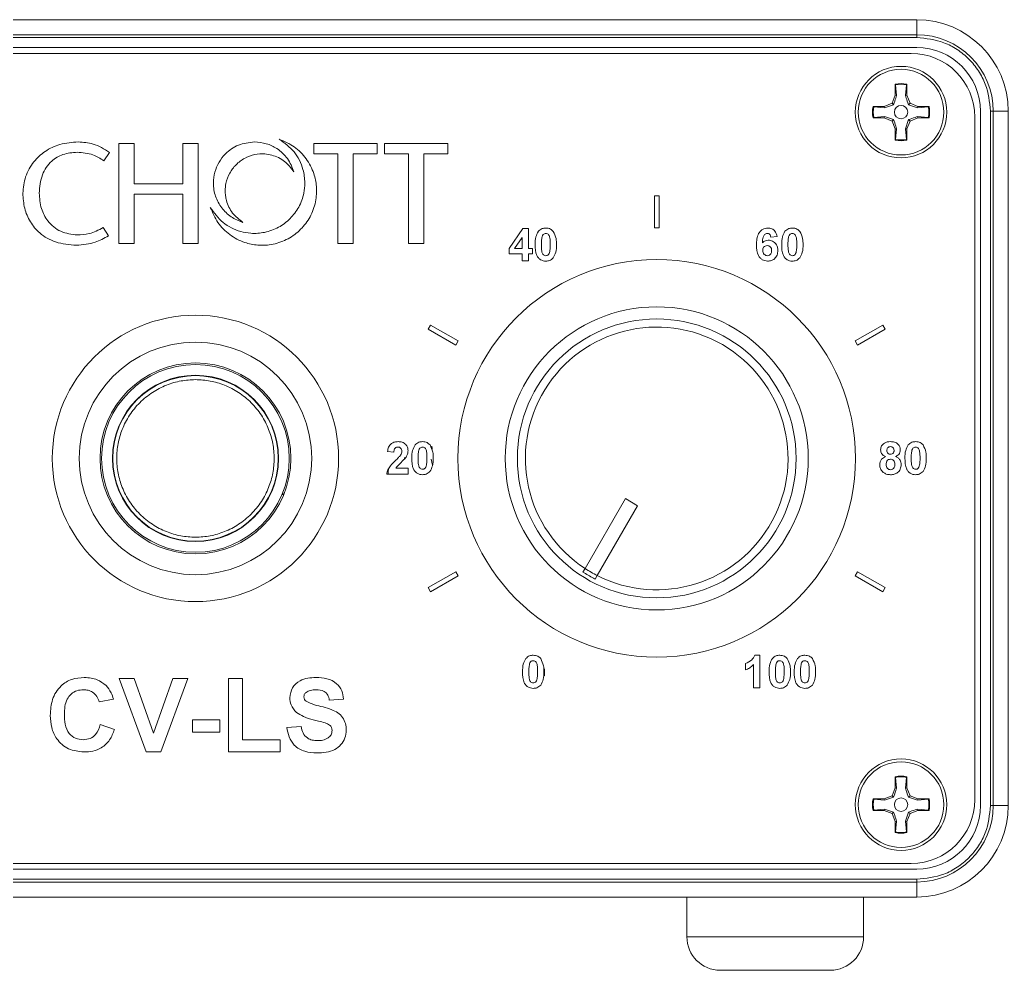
# Model space of a CAD drawing. Header units: millimetres. Extents: x 6 to 425, y 6 to 273.
# Drawn here: x 79.12 to 110.19, y 124.41 to 154.27 of the extents above; entities that cross this region are included whole.
import ezdxf

# ---------------------------------------------------------------- set-up
doc = ezdxf.new("R2010")
doc.units = ezdxf.units.MM

msp = doc.modelspace()

# ---------------------------------------------------------------- linework, layer by layer
at = {"color": 7, "linetype": 'Continuous', "lineweight": 15}
for p, q in [((107.3146, 154.2735), (48.5646, 154.2735)), ((107.3146, 154.2735), (48.5646, 154.2735)), ((107.3146, 153.8029), (107.3146, 154.2735)), ((107.3146, 153.8029), (48.5646, 153.8029)), ((107.3146, 153.716), (48.5646, 153.716)), ((107.3146, 153.716), (107.3146, 153.8029)), ((107.3146, 153.3986), (48.5646, 153.3986)), ((48.7396, 153.2161), (107.1396, 153.2161)), ((106.6401, 151.9005), (106.6401, 152.2504)), ((106.6401, 152.2504), (106.6477, 152.2281)), ((106.6814, 151.8922), (106.6477, 152.2281)), ((106.9914, 152.2281), (106.9577, 151.8922)), ((106.9991, 152.2504), (106.9914, 152.2281)), ((106.9991, 152.2504), (106.9991, 151.9005)), ((106.5376, 151.653), (106.2902, 151.5505)), ((106.5376, 151.653), (106.6401, 151.9005)), ((106.5376, 151.653), (106.5852, 151.6054)), ((106.6814, 151.8922), (106.6401, 151.9005)), ((106.9577, 151.8922), (106.9991, 151.9005)), ((107.1016, 151.653), (106.9991, 151.9005)), ((107.1016, 151.653), (107.0539, 151.6054)), ((107.349, 151.5505), (107.1016, 151.653)), ((105.9402, 151.5505), (106.2902, 151.5505)), ((105.9402, 151.5505), (105.9625, 151.5429)), ((105.9625, 151.5429), (106.2984, 151.5092)), ((106.2984, 151.5092), (106.2902, 151.5505)), ((106.2984, 151.5092), (106.5852, 151.6054)), ((107.3408, 151.5092), (107.0539, 151.6054)), ((107.349, 151.5505), (107.3408, 151.5092)), ((107.3408, 151.5092), (107.6766, 151.5429)), ((107.349, 151.5505), (107.6989, 151.5505)), ((107.6989, 151.5505), (107.6766, 151.5429)), ((109.3146, 129.5836), (109.3146, 151.3986)), ((109.632, 129.5836), (109.632, 151.3986)), ((109.632, 151.3986), (109.7189, 151.3986)), ((109.7189, 129.5836), (109.7189, 151.3986)), ((109.7189, 151.3986), (110.1895, 151.3986)), ((110.1895, 129.5836), (110.1895, 151.3986)), ((110.1895, 129.5836), (110.1895, 151.3986)), ((105.9402, 151.1916), (105.9625, 151.1992)), ((106.2902, 151.1916), (105.9402, 151.1916)), ((106.2984, 151.2329), (105.9625, 151.1992)), ((106.2902, 151.1916), (106.2984, 151.2329)), ((106.2902, 151.1916), (106.5376, 151.0891)), ((106.2984, 151.2329), (106.5852, 151.1367)), ((106.5376, 151.0891), (106.5852, 151.1367)), ((106.5376, 151.0891), (106.6401, 150.8416)), ((106.9577, 150.8499), (107.0539, 151.1367)), ((106.9991, 150.8416), (107.1016, 151.0891)), ((107.1016, 151.0891), (107.0539, 151.1367)), ((107.1016, 151.0891), (107.349, 151.1916)), ((107.3408, 151.2329), (107.349, 151.1916)), ((107.6766, 151.1992), (107.3408, 151.2329)), ((107.6989, 151.1916), (107.349, 151.1916)), ((107.6989, 151.1916), (107.6766, 151.1992)), ((109.1396, 151.2161), (109.1396, 129.7661)), ((106.6814, 150.8499), (106.6401, 150.8416)), ((106.6401, 150.4917), (106.6401, 150.8416)), ((106.6477, 150.514), (106.6814, 150.8499)), ((106.9991, 150.8416), (106.9577, 150.8499)), ((106.9577, 150.8499), (106.9914, 150.514)), ((106.9991, 150.8416), (106.9991, 150.4917)), ((106.6401, 150.4917), (106.6477, 150.514)), ((106.9991, 150.4917), (106.9914, 150.514)), ((81.7602, 149.8457), (81.9399, 150.1051)), ((82.2331, 150.3823), (82.2331, 147.2411)), ((82.7173, 150.3823), (82.2331, 150.3823)), ((82.7173, 149.1197), (82.7173, 150.3823)), ((84.7233, 150.3823), (84.2389, 150.3823)), ((84.2389, 150.3823), (84.2389, 149.1197)), ((84.7233, 147.2411), (84.7233, 150.3823)), ((88.3602, 150.3823), (88.3602, 150.0587)), ((90.3552, 150.3823), (88.3602, 150.3823)), ((90.3552, 150.0587), (90.3552, 150.3823)), ((90.5821, 150.3823), (90.5821, 150.0587)), ((92.5771, 150.3823), (90.5821, 150.3823)), ((92.5771, 150.0587), (92.5771, 150.3823)), ((88.3602, 150.0587), (89.1133, 150.0587)), ((89.1133, 150.0587), (89.1133, 147.2411)), ((89.5978, 147.2411), (89.5978, 150.0587)), ((89.5978, 150.0587), (90.3552, 150.0587)), ((90.5821, 150.0587), (91.3352, 150.0587)), ((91.3352, 150.0587), (91.3352, 147.2411)), ((91.8194, 147.2411), (91.8194, 150.0587)), ((91.8194, 150.0587), (92.5771, 150.0587)), ((84.2389, 149.1197), (82.7173, 149.1197)), ((82.7173, 147.2411), (82.7173, 148.796)), ((82.7173, 148.796), (84.2389, 148.796)), ((84.2389, 148.796), (84.2389, 147.2411)), ((99.2146, 148.7411), (99.0646, 148.7411)), ((99.0646, 148.7411), (99.0646, 147.7411)), ((99.2146, 147.7411), (99.2146, 148.7411)), ((81.9052, 147.4863), (81.7349, 147.7433)), ((94.5005, 147.0844), (94.9349, 147.7172)), ((94.9349, 147.7172), (95.1063, 147.7172)), ((95.1063, 147.7172), (95.1063, 147.085)), ((99.0646, 147.7411), (99.2146, 147.7411)), ((94.9088, 147.427), (94.6738, 147.085)), ((94.9088, 147.085), (94.9088, 147.427)), ((102.9226, 147.4622), (102.725, 147.4406)), ((82.2331, 147.2411), (82.7173, 147.2411)), ((84.2389, 147.2411), (84.7233, 147.2411)), ((89.1133, 147.2411), (89.5978, 147.2411)), ((91.3352, 147.2411), (91.8194, 147.2411)), ((94.5005, 146.9138), (94.5005, 147.0844)), ((94.6738, 147.085), (94.9088, 147.085)), ((95.1063, 147.085), (95.238, 147.085)), ((95.238, 147.085), (95.238, 146.9138)), ((94.9088, 146.9138), (94.5005, 146.9138)), ((94.9088, 146.7031), (94.9088, 146.9138)), ((95.1063, 146.7031), (94.9088, 146.7031)), ((95.238, 146.9138), (95.1063, 146.9138)), ((95.1063, 146.9138), (95.1063, 146.7031)), ((92.0324, 144.681), (91.9574, 144.5511)), ((91.9574, 144.5511), (92.8234, 144.0511)), ((92.8984, 144.181), (92.0324, 144.681)), ((106.2468, 144.681), (105.3808, 144.181)), ((105.4558, 144.0511), (106.3218, 144.5511)), ((106.3218, 144.5511), (106.2468, 144.681)), ((92.8234, 144.0511), (92.8984, 144.181)), ((105.3808, 144.181), (105.4558, 144.0511)), ((90.8755, 140.6891), (90.678, 140.7085)), ((91.206, 140.4637), (91.211, 140.5148)), ((92.0521, 140.4678), (92.0918, 140.2762)), ((90.9416, 140.1886), (91.3234, 140.1886)), ((91.3234, 140.1886), (91.3234, 139.9911)), ((91.3234, 139.9911), (90.6516, 139.9911)), ((87.3861, 139.3465), (87.3819, 139.4105)), ((98.1533, 139.2274), (96.8863, 137.0328)), ((98.5383, 139.0051), (98.1533, 139.2274)), ((97.2713, 136.8106), (98.5383, 139.0051)), ((96.8863, 137.0328), (96.8198, 136.9177)), ((92.8234, 136.931), (91.9574, 136.431)), ((92.0324, 136.3011), (92.8984, 136.8011)), ((92.8984, 136.8011), (92.8234, 136.931)), ((97.2048, 136.6954), (97.2713, 136.8106)), ((105.4558, 136.931), (105.3808, 136.8011)), ((105.3808, 136.8011), (106.2468, 136.3011)), ((106.3218, 136.431), (105.4558, 136.931)), ((91.9574, 136.431), (92.0324, 136.3011)), ((106.2468, 136.3011), (106.3218, 136.431)), ((102.2241, 134.3064), (102.3826, 134.3064)), ((102.3826, 134.3064), (102.3826, 133.279)), ((101.9347, 133.8454), (101.9347, 134.043)), ((102.185, 133.279), (102.185, 134.0104)), ((95.6106, 133.6632), (95.6106, 133.8819)), ((82.2392, 133.5775), (82.7087, 133.5775)), ((83.094, 131.2661), (82.2392, 133.5775)), ((82.7087, 133.5775), (83.3208, 131.8587)), ((83.3208, 131.8587), (83.9307, 133.5775)), ((84.4025, 133.5775), (83.551, 131.2661)), ((83.9307, 133.5775), (84.4025, 133.5775)), ((85.6768, 131.2661), (85.6768, 133.5775)), ((85.6768, 133.5775), (86.1213, 133.5775)), ((86.1213, 133.5775), (86.1213, 131.6513)), ((102.3826, 133.279), (102.185, 133.279)), ((82.0614, 132.9256), (81.6169, 132.8367)), ((89.2922, 132.9256), (88.8477, 132.8959)), ((81.6465, 132.1255), (82.091, 131.9773)), ((84.5507, 131.8884), (84.5507, 132.2736)), ((84.5507, 132.2736), (85.4101, 132.2736)), ((85.4101, 132.2736), (85.4101, 131.8884)), ((87.5141, 132.0365), (87.9586, 132.0662)), ((85.4101, 131.8884), (84.5507, 131.8884)), ((86.1213, 131.6513), (87.3067, 131.6513)), ((87.3067, 131.6513), (87.3067, 131.2661)), ((83.551, 131.2661), (83.094, 131.2661)), ((87.3067, 131.2661), (85.6768, 131.2661)), ((106.6401, 130.4904), (106.6477, 130.4681)), ((106.6401, 130.1405), (106.6401, 130.4904)), ((106.6814, 130.1322), (106.6477, 130.4681)), ((106.9914, 130.4681), (106.9577, 130.1322)), ((106.9991, 130.4904), (106.9914, 130.4681)), ((106.9991, 130.4904), (106.9991, 130.1405)), ((106.5376, 129.893), (106.2902, 129.7905)), ((106.5376, 129.893), (106.6401, 130.1405)), ((106.5376, 129.893), (106.5852, 129.8454)), ((106.6814, 130.1322), (106.6401, 130.1405)), ((106.9577, 130.1322), (106.9991, 130.1405)), ((107.1016, 129.893), (106.9991, 130.1405)), ((107.1016, 129.893), (107.0539, 129.8454)), ((107.349, 129.7905), (107.1016, 129.893)), ((105.9402, 129.7905), (106.2902, 129.7905)), ((105.9402, 129.7905), (105.9625, 129.7829)), ((105.9625, 129.7829), (106.2984, 129.7492)), ((106.2984, 129.7492), (106.2902, 129.7905)), ((106.2984, 129.7492), (106.5852, 129.8454)), ((107.3408, 129.7492), (107.0539, 129.8454)), ((107.349, 129.7905), (107.3408, 129.7492)), ((107.3408, 129.7492), (107.6766, 129.7829)), ((107.349, 129.7905), (107.6989, 129.7905)), ((107.6989, 129.7905), (107.6766, 129.7829)), ((109.632, 129.5836), (109.7189, 129.5836)), ((109.7189, 129.5836), (110.1895, 129.5836)), ((110.1895, 129.5836), (110.1895, 129.5836)), ((105.9402, 129.4316), (105.9625, 129.4392)), ((106.2902, 129.4316), (105.9402, 129.4316)), ((106.2984, 129.4729), (105.9625, 129.4392)), ((106.2902, 129.4316), (106.2984, 129.4729)), ((106.2902, 129.4316), (106.5376, 129.3291)), ((106.2984, 129.4729), (106.5852, 129.3767)), ((106.5376, 129.3291), (106.5852, 129.3767)), ((106.5376, 129.3291), (106.6401, 129.0816)), ((106.9577, 129.0899), (107.0539, 129.3767)), ((106.9991, 129.0816), (107.1016, 129.3291)), ((107.1016, 129.3291), (107.0539, 129.3767)), ((107.1016, 129.3291), (107.349, 129.4316)), ((107.3408, 129.4729), (107.349, 129.4316)), ((107.6766, 129.4392), (107.3408, 129.4729)), ((107.6989, 129.4316), (107.349, 129.4316)), ((107.6989, 129.4316), (107.6766, 129.4392)), ((106.6814, 129.0899), (106.6401, 129.0816)), ((106.6401, 128.7317), (106.6401, 129.0816)), ((106.6477, 128.754), (106.6814, 129.0899)), ((106.9991, 129.0816), (106.9577, 129.0899)), ((106.9577, 129.0899), (106.9914, 128.754)), ((106.9991, 129.0816), (106.9991, 128.7317)), ((106.6401, 128.7317), (106.6477, 128.754)), ((106.9991, 128.7317), (106.9914, 128.754)), ((107.1396, 127.7661), (48.7396, 127.7661)), ((48.5646, 127.5836), (107.3146, 127.5836)), ((48.5646, 127.2661), (107.3146, 127.2661)), ((48.5646, 127.1792), (107.3146, 127.1792)), ((107.3146, 127.2661), (107.3146, 127.1792)), ((107.3146, 127.1792), (107.3146, 126.7086)), ((48.5646, 126.7086), (107.3146, 126.7086)), ((48.5646, 126.7086), (107.3146, 126.7086)), ((100.0875, 126.7086), (100.0875, 125.4563)), ((105.6437, 125.4563), (105.6437, 126.7086)), ((104.596, 124.4086), (101.1352, 124.4086))]:
    msp.add_line(p, q, dxfattribs=at)
at = {"color": 8, "linetype": 'Continuous', "lineweight": 15}
for p, q in [((107.3146, 154.2735), (107.3146, 154.2735)), ((110.1895, 151.3986), (110.1895, 151.3986)), ((107.3146, 126.7086), (107.3146, 126.7086)), ((105.6437, 125.4563), (100.0875, 125.4563))]:
    msp.add_line(p, q, dxfattribs=at)
at = {"color": 7, "linetype": 'Continuous', "lineweight": 15}
for centre, radius in [((106.8196, 151.3711), 1.4375), ((106.8196, 151.3711), 0.2101), ((99.1396, 140.4911), 6.2484), ((99.1396, 140.4911), 4.7625), ((84.6396, 140.4911), 4.5), ((99.1396, 140.4911), 4.3815), ((84.6396, 140.4911), 3.6538), ((84.6396, 140.4911), 3), ((84.6396, 140.4911), 2.95), ((84.6396, 140.4911), 2.6125), ((84.6396, 140.4911), 2.6), ((106.8196, 129.6111), 1.4375), ((106.8196, 129.6111), 0.2101)]:
    msp.add_circle(centre, radius, dxfattribs=at)
for centre, radius, start, end in [((107.3146, 151.3986), 2.8749, 0, 90), ((107.3146, 151.3986), 2.8749, 0, 90), ((107.3146, 151.3986), 2.4043, 0, 90), ((107.1396, 151.2161), 2, 0, 90), ((107.3146, 151.3986), 2, 0, 90), ((106.8196, 151.3711), 1.3462, 0, 180), ((106.8196, 151.3711), 0.8975, 78.46304, 101.53696), ((106.8196, 151.3711), 0.8741, 78.66038, 101.33962), ((106.8196, 151.3711), 1.3462, 180, 0), ((106.8196, 151.3711), 0.8975, 168.46304, 191.53696), ((106.8196, 151.3711), 0.8741, 168.66038, 191.33962), ((106.8196, 151.3711), 0.8741, 348.66038, 11.33962), ((106.8196, 151.3711), 0.8975, 348.46304, 11.53696), ((106.8196, 151.3711), 0.8975, 258.46304, 281.53696), ((106.8196, 151.3711), 0.8741, 258.66038, 281.33962), ((99.1396, 140.4911), 4.1275, 243.08665, 236.91335), ((99.1396, 140.4911), 4.1275, 236.91335, 243.08665), ((106.8196, 129.6111), 1.3462, 0, 180), ((106.8196, 129.6111), 0.8975, 78.46304, 101.53696), ((106.8196, 129.6111), 0.8741, 78.66038, 101.33962), ((106.8196, 129.6111), 1.3462, 180, 0), ((106.8196, 129.6111), 0.8975, 168.46304, 191.53696), ((106.8196, 129.6111), 0.8741, 168.66038, 191.33962), ((107.1396, 129.7661), 2, 270, 0), ((107.3146, 129.5836), 2, 270, 0), ((107.3146, 129.5836), 2.4043, 270, 0), ((107.3146, 129.5836), 2.8749, 270, 0), ((107.3146, 129.5836), 2.8749, 270, 0), ((106.8196, 129.6111), 0.8741, 348.66038, 11.33962), ((106.8196, 129.6111), 0.8975, 348.46304, 11.53696), ((106.8196, 129.6111), 0.8975, 258.46304, 281.53696), ((106.8196, 129.6111), 0.8741, 258.66038, 281.33962), ((101.1352, 125.4563), 1.0477, 180, 270), ((104.596, 125.4563), 1.0477, 270, 0)]:
    msp.add_arc(centre, radius, start, end, dxfattribs=at)
for points, knots in [([(109.632, 151.3986), (109.6011, 151.6901), (109.5534, 152.1385), (109.2645, 152.6781), (108.9654, 153.0493), (108.5941, 153.3484), (108.0546, 153.6374), (107.6061, 153.685), (107.3146, 153.716)], [0, 0, 0, 0, 0.23945684, 0.36836066, 0.5, 0.63163934, 0.76054316, 1, 1, 1, 1]), ([(106.5852, 151.6054), (106.61, 151.6769), (106.6452, 151.7783), (106.6732, 151.8663), (106.6814, 151.8922)], [0, 0, 0, 0, 0.7055493, 1, 1, 1, 1]), ([(107.0539, 151.6054), (107.0291, 151.6769), (106.9939, 151.7783), (106.966, 151.8663), (106.9577, 151.8922)], [0, 0, 0, 0, 0.7055493, 1, 1, 1, 1]), ([(106.5852, 151.1367), (106.61, 151.0652), (106.6452, 150.9638), (106.6732, 150.8758), (106.6814, 150.8499)], [0, 0, 0, 0, 0.7055493, 1, 1, 1, 1]), ([(107.0539, 151.1367), (107.1254, 151.1615), (107.2268, 151.1967), (107.3148, 151.2247), (107.3408, 151.2329)], [0, 0, 0, 0, 0.7055493, 1, 1, 1, 1]), ([(80.9557, 150.4354), (80.761, 150.4212), (80.3937, 150.3943), (79.9088, 150.1624), (79.5301, 149.8121), (79.2658, 149.3526), (79.2299, 148.9962), (79.2121, 148.8205)], [0, 0, 0, 0, 0.2202401, 0.415331, 0.5966298, 0.8011476, 1, 1, 1, 1]), ([(81.9399, 150.1051), (81.7719, 150.2102), (81.4689, 150.3997), (81.1139, 150.4244), (80.9557, 150.4354)], [0, 0, 0, 0, 0.5545107, 1, 1, 1, 1]), ([(87.2752, 150.5214), (87.442, 150.3998), (87.7774, 150.1554), (87.9951, 149.7034), (88.0663, 149.3613), (88.0832, 149.1106), (88.0499, 148.7762), (87.906, 148.382), (87.6278, 148.0102), (87.2559, 147.7319), (86.8272, 147.5755), (86.4161, 147.5487), (85.9618, 147.6281), (85.472, 147.8678), (85.2283, 148.2097), (85.107, 148.3799)], [0, 0, 0, 0, 0.1052024, 0.2114138, 0.247964, 0.2853887, 0.3404935, 0.4201679, 0.4984328, 0.5766968, 0.6563674, 0.7304153, 0.7861373, 0.8935622, 1, 1, 1, 1]), ([(85.107, 148.3799), (85.1769, 148.2144), (85.316, 147.8851), (85.7045, 147.5023), (86.1454, 147.2691), (86.6184, 147.1725), (87.0908, 147.2001), (87.5611, 147.3717), (87.9629, 147.6722), (88.2635, 148.0738), (88.4349, 148.5437), (88.4626, 149.0143), (88.3676, 149.484), (88.1387, 149.9218), (87.7626, 150.309), (87.4382, 150.4504), (87.2752, 150.5214)], [0, 0, 0, 0, 0.0768137, 0.1528424, 0.2295621, 0.2888544, 0.3588602, 0.4308172, 0.5014939, 0.5721673, 0.6441158, 0.7139256, 0.7726704, 0.8486765, 0.9239743, 1, 1, 1, 1]), ([(86.4931, 150.4339), (86.3213, 150.4141), (85.9836, 150.3752), (85.6052, 150.1085), (85.3669, 149.8019), (85.2343, 149.4878), (85.1851, 149.1193), (85.2497, 148.7239), (85.4481, 148.356), (85.7451, 148.0617), (85.9995, 147.9598), (86.1274, 147.9086)], [0, 0, 0, 0, 0.1397539, 0.2746652, 0.364667, 0.4559072, 0.5502953, 0.665897, 0.7774725, 0.888097, 1, 1, 1, 1]), ([(87.7339, 149.4954), (87.676, 149.6403), (87.5607, 149.9285), (87.2334, 150.2242), (86.8681, 150.4024), (86.6195, 150.4233), (86.4931, 150.4339)], [0, 0, 0, 0, 0.2783147, 0.553624, 0.7729398, 1, 1, 1, 1]), ([(79.7271, 148.8294), (79.7438, 149.025), (79.7755, 149.3953), (80.0712, 149.8305), (80.4798, 150.0752), (80.7711, 150.0992), (80.9247, 150.1119)], [0, 0, 0, 0, 0.295562, 0.5593376, 0.7676145, 1, 1, 1, 1]), ([(80.9247, 150.1119), (81.0934, 150.0972), (81.3933, 150.0712), (81.6486, 149.9143), (81.7602, 149.8457)], [0, 0, 0, 0, 0.5627267, 1, 1, 1, 1]), ([(86.1274, 147.9086), (86.012, 147.9984), (85.7798, 148.1791), (85.6305, 148.5012), (85.5817, 148.7444), (85.5699, 148.9249), (85.5942, 149.1687), (85.6998, 149.458), (85.904, 149.7309), (86.177, 149.9351), (86.4908, 150.0497), (86.7889, 150.0694), (87.1143, 150.0145), (87.4637, 149.8502), (87.6442, 149.6133), (87.7339, 149.4954)], [0, 0, 0, 0, 0.1035879, 0.2083178, 0.2443513, 0.2812303, 0.3373997, 0.418616, 0.4983977, 0.578178, 0.659389, 0.7342255, 0.7891797, 0.8951561, 1, 1, 1, 1]), ([(79.2121, 148.8205), (79.2231, 148.6622), (79.2448, 148.3503), (79.4305, 147.9152), (79.7532, 147.5292), (80.2617, 147.2377), (80.6784, 147.2054), (80.9025, 147.188)], [0, 0, 0, 0, 0.1798838, 0.3543241, 0.5285492, 0.7464943, 1, 1, 1, 1]), ([(80.9247, 147.5117), (80.7454, 147.5333), (80.3911, 147.5762), (79.9934, 147.9139), (79.764, 148.3513), (79.7399, 148.6637), (79.7271, 148.8294)], [0, 0, 0, 0, 0.2682113, 0.5303231, 0.7509104, 1, 1, 1, 1]), ([(81.7349, 147.7433), (81.5931, 147.6676), (81.3388, 147.5317), (81.0518, 147.5178), (80.9247, 147.5117)], [0, 0, 0, 0, 0.5571237, 1, 1, 1, 1]), ([(95.3171, 147.2118), (95.318, 147.2941), (95.3198, 147.4408), (95.3886, 147.5696), (95.4187, 147.6261)], [0, 0, 0, 0, 0.5614898, 1, 1, 1, 1]), ([(95.4187, 147.6261), (95.4561, 147.6605), (95.5231, 147.7221), (95.6131, 147.7278), (95.6529, 147.7304)], [0, 0, 0, 0, 0.5580826, 1, 1, 1, 1]), ([(95.6529, 147.7304), (95.704, 147.7257), (95.7954, 147.7174), (95.8596, 147.6531), (95.8879, 147.6248)], [0, 0, 0, 0, 0.5595623, 1, 1, 1, 1]), ([(95.8879, 147.6248), (95.9235, 147.5515), (95.9874, 147.4199), (95.9884, 147.2742), (95.9888, 147.2097)], [0, 0, 0, 0, 0.5575605, 1, 1, 1, 1]), ([(102.2772, 147.2029), (102.2791, 147.2631), (102.2831, 147.3834), (102.3231, 147.5327), (102.3944, 147.6308), (102.4883, 147.71), (102.5798, 147.7223), (102.6406, 147.7304)], [0, 0, 0, 0, 0.2509914, 0.501162, 0.6264687, 0.7517648, 1, 1, 1, 1]), ([(102.6406, 147.7304), (102.6808, 147.7266), (102.7611, 147.719), (102.8806, 147.6258), (102.9066, 147.5242), (102.9226, 147.4622)], [0, 0, 0, 0, 0.2807543, 0.5608994, 1, 1, 1, 1]), ([(103.0674, 147.2118), (103.0684, 147.2941), (103.0701, 147.4408), (103.1389, 147.5696), (103.1691, 147.6261)], [0, 0, 0, 0, 0.5614898, 1, 1, 1, 1]), ([(103.1691, 147.6261), (103.2065, 147.6605), (103.2734, 147.7221), (103.3635, 147.7278), (103.4033, 147.7304)], [0, 0, 0, 0, 0.5580826, 1, 1, 1, 1]), ([(103.4033, 147.7304), (103.4544, 147.7257), (103.5457, 147.7174), (103.61, 147.6531), (103.6383, 147.6248)], [0, 0, 0, 0, 0.5595623, 1, 1, 1, 1]), ([(103.6383, 147.6248), (103.6739, 147.5515), (103.7377, 147.4199), (103.7387, 147.2742), (103.7392, 147.2097)], [0, 0, 0, 0, 0.5575605, 1, 1, 1, 1]), ([(80.9025, 147.188), (81.1021, 147.2048), (81.4583, 147.2348), (81.7687, 147.4095), (81.9052, 147.4863)], [0, 0, 0, 0, 0.5602904, 1, 1, 1, 1]), ([(95.5367, 147.4583), (95.5287, 147.4123), (95.5146, 147.33), (95.5146, 147.2465), (95.5146, 147.2097)], [0, 0, 0, 0, 0.5595406, 1, 1, 1, 1]), ([(95.6529, 147.5592), (95.6373, 147.5575), (95.6062, 147.5542), (95.5583, 147.5205), (95.5449, 147.4819), (95.5367, 147.4583)], [0, 0, 0, 0, 0.28029235, 0.56001724, 1, 1, 1, 1]), ([(95.7912, 147.2097), (95.7912, 147.279), (95.7911, 147.3827), (95.7592, 147.5038), (95.7055, 147.5533), (95.6705, 147.5572), (95.6529, 147.5592)], [0, 0, 0, 0, 0.5016446, 0.7511832, 0.8753641, 1, 1, 1, 1]), ([(102.6153, 147.5592), (102.5999, 147.5574), (102.569, 147.5538), (102.5178, 147.5163), (102.4686, 147.4169), (102.4633, 147.3243), (102.4597, 147.2624)], [0, 0, 0, 0, 0.1248343, 0.2498639, 0.4983417, 1, 1, 1, 1]), ([(102.4597, 147.2624), (102.4894, 147.29), (102.5424, 147.3392), (102.6138, 147.3456), (102.6454, 147.3484)], [0, 0, 0, 0, 0.5590844, 1, 1, 1, 1]), ([(102.725, 147.4406), (102.7225, 147.4573), (102.7174, 147.4905), (102.6928, 147.532), (102.6551, 147.556), (102.6286, 147.5581), (102.6153, 147.5592)], [0, 0, 0, 0, 0.28077173, 0.56004561, 0.77977982, 1, 1, 1, 1]), ([(102.6454, 147.3484), (102.6917, 147.3425), (102.7846, 147.3307), (102.8852, 147.2412), (102.9415, 147.1344), (102.9464, 147.0614), (102.9489, 147.0249)], [0, 0, 0, 0, 0.2793262, 0.5590106, 0.7792849, 1, 1, 1, 1]), ([(103.287, 147.4583), (103.2791, 147.4123), (103.2649, 147.33), (103.265, 147.2465), (103.265, 147.2097)], [0, 0, 0, 0, 0.5595406, 1, 1, 1, 1]), ([(103.4033, 147.5592), (103.3877, 147.5575), (103.3566, 147.5542), (103.3087, 147.5205), (103.2952, 147.4819), (103.287, 147.4583)], [0, 0, 0, 0, 0.2802923, 0.5600172, 1, 1, 1, 1]), ([(103.5416, 147.2097), (103.5415, 147.279), (103.5415, 147.3827), (103.5095, 147.5038), (103.4558, 147.5533), (103.4208, 147.5572), (103.4033, 147.5592)], [0, 0, 0, 0, 0.5016446, 0.7511832, 0.8753641, 1, 1, 1, 1]), ([(95.6529, 146.6899), (95.6235, 146.6918), (95.5648, 146.6955), (95.483, 146.7321), (95.4155, 146.7898), (95.322, 146.9412), (95.3193, 147.0916), (95.3171, 147.2118)], [0, 0, 0, 0, 0.1253527, 0.2505443, 0.3758134, 0.500981, 1, 1, 1, 1]), ([(95.5146, 147.2097), (95.5147, 147.1406), (95.5148, 147.0371), (95.5466, 146.9159), (95.6005, 146.8668), (95.6354, 146.863), (95.6529, 146.8611)], [0, 0, 0, 0, 0.50168528, 0.75127264, 0.87533977, 1, 1, 1, 1]), ([(95.7692, 146.962), (95.7771, 147.0079), (95.7913, 147.0899), (95.7912, 147.1731), (95.7912, 147.2097)], [0, 0, 0, 0, 0.559537, 1, 1, 1, 1]), ([(95.9888, 147.2097), (95.9879, 147.1271), (95.9864, 146.98), (95.9174, 146.8509), (95.8871, 146.7942)], [0, 0, 0, 0, 0.5614928, 1, 1, 1, 1]), ([(102.6258, 146.6899), (102.567, 146.6983), (102.4786, 146.7109), (102.3891, 146.7887), (102.2868, 146.9319), (102.2814, 147.0826), (102.2772, 147.2029)], [0, 0, 0, 0, 0.2489215, 0.3746499, 0.5003729, 1, 1, 1, 1]), ([(102.612, 147.1772), (102.5907, 147.1748), (102.5481, 147.1701), (102.4999, 147.1305), (102.4772, 147.0796), (102.4756, 147.0462), (102.4747, 147.0295)], [0, 0, 0, 0, 0.2798455, 0.5590766, 0.7790947, 1, 1, 1, 1]), ([(102.4747, 147.0295), (102.4762, 147.0059), (102.4791, 146.9589), (102.5161, 146.9026), (102.5667, 146.8674), (102.6035, 146.8632), (102.6219, 146.8611)], [0, 0, 0, 0, 0.2805015, 0.559381, 0.7798751, 1, 1, 1, 1]), ([(102.7513, 147.0148), (102.7504, 147.0376), (102.7485, 147.0829), (102.7163, 147.1402), (102.6656, 147.1726), (102.6299, 147.1757), (102.612, 147.1772)], [0, 0, 0, 0, 0.28082651, 0.55922513, 0.77950138, 1, 1, 1, 1]), ([(102.6219, 146.8611), (102.6433, 146.8636), (102.6859, 146.8685), (102.7462, 146.9241), (102.7494, 146.9804), (102.7513, 147.0148)], [0, 0, 0, 0, 0.28075005, 0.56023716, 1, 1, 1, 1]), ([(102.9489, 147.0249), (102.9449, 146.9757), (102.9368, 146.8775), (102.8525, 146.7632), (102.7414, 146.6987), (102.6644, 146.6928), (102.6258, 146.6899)], [0, 0, 0, 0, 0.2802047, 0.5593135, 0.7794112, 1, 1, 1, 1]), ([(103.4033, 146.6899), (103.3739, 146.6918), (103.3152, 146.6955), (103.2334, 146.7321), (103.1659, 146.7898), (103.0724, 146.9412), (103.0696, 147.0916), (103.0674, 147.2118)], [0, 0, 0, 0, 0.1253527, 0.2505443, 0.3758134, 0.500981, 1, 1, 1, 1]), ([(103.265, 147.2097), (103.2651, 147.1406), (103.2652, 147.0371), (103.2969, 146.9159), (103.3508, 146.8668), (103.3858, 146.863), (103.4033, 146.8611)], [0, 0, 0, 0, 0.5016853, 0.7512726, 0.8753398, 1, 1, 1, 1]), ([(103.5196, 146.962), (103.5275, 147.0079), (103.5417, 147.0899), (103.5416, 147.1731), (103.5416, 147.2097)], [0, 0, 0, 0, 0.559537, 1, 1, 1, 1]), ([(103.7392, 147.2097), (103.7383, 147.1271), (103.7368, 146.98), (103.6677, 146.8509), (103.6375, 146.7942)], [0, 0, 0, 0, 0.5614928, 1, 1, 1, 1]), ([(95.6529, 146.8611), (95.6685, 146.8627), (95.6997, 146.866), (95.7475, 146.8998), (95.761, 146.9384), (95.7692, 146.962)], [0, 0, 0, 0, 0.2803373, 0.5600256, 1, 1, 1, 1]), ([(95.8871, 146.7942), (95.8498, 146.7598), (95.7828, 146.6981), (95.6927, 146.6924), (95.6529, 146.6899)], [0, 0, 0, 0, 0.5580642, 1, 1, 1, 1]), ([(103.4033, 146.8611), (103.4189, 146.8627), (103.4501, 146.866), (103.4979, 146.8998), (103.5113, 146.9384), (103.5196, 146.962)], [0, 0, 0, 0, 0.2803373, 0.5600256, 1, 1, 1, 1]), ([(103.6375, 146.7942), (103.6001, 146.7598), (103.5332, 146.6981), (103.4431, 146.6924), (103.4033, 146.6899)], [0, 0, 0, 0, 0.5580642, 1, 1, 1, 1]), ([(84.6396, 142.9661), (84.7951, 142.9577), (85.1062, 142.9411), (85.5667, 142.8015), (86.0063, 142.5755), (86.4021, 142.2535), (86.7237, 141.8578), (86.9511, 141.4182), (87.0859, 140.9577), (87.1289, 140.4911), (87.0859, 140.0245), (86.9512, 139.5639), (86.7237, 139.1243), (86.4021, 138.7285), (86.0063, 138.4069), (85.5668, 138.1795), (85.1062, 138.0447), (84.6397, 138.0017), (84.173, 138.0447), (83.7125, 138.1795), (83.2728, 138.4069), (82.877, 138.7285), (82.5554, 139.1243), (82.328, 139.5639), (82.1933, 140.0244), (82.1502, 140.491), (82.1932, 140.9576), (82.328, 141.4181), (82.5554, 141.8578), (82.877, 142.2535), (83.2728, 142.5754), (83.7164, 142.8038), (84.1777, 142.9415), (84.4886, 142.958), (84.6396, 142.9661)], [0, 0, 0, 0, 0.0300071, 0.0600053, 0.0921616, 0.1250002, 0.1578389, 0.1899951, 0.2199895, 0.2500009, 0.2799953, 0.3100067, 0.3421629, 0.3750016, 0.4078403, 0.4399965, 0.4699909, 0.5000023, 0.5299966, 0.5600081, 0.5921643, 0.625003, 0.6578416, 0.6899979, 0.7199922, 0.7500037, 0.779998, 0.8100094, 0.8421657, 0.8750043, 0.907843, 0.9399993, 0.970872, 1, 1, 1, 1]), ([(90.678, 140.7085), (90.685, 140.7556), (90.6991, 140.8496), (90.7839, 140.9585), (90.8965, 141.011), (90.9709, 141.0159), (91.0081, 141.0184)], [0, 0, 0, 0, 0.2807519, 0.5589701, 0.7792745, 1, 1, 1, 1]), ([(91.004, 140.8472), (90.9896, 140.8462), (90.9609, 140.8443), (90.9223, 140.8227), (90.8838, 140.772), (90.8789, 140.7233), (90.8755, 140.6891)], [0, 0, 0, 0, 0.18723614, 0.37408386, 0.56069641, 1, 1, 1, 1]), ([(91.1258, 140.7124), (91.1247, 140.7317), (91.1227, 140.7703), (91.0935, 140.8181), (91.0496, 140.8442), (91.0192, 140.8462), (91.004, 140.8472)], [0, 0, 0, 0, 0.28061958, 0.55949551, 0.77938204, 1, 1, 1, 1]), ([(91.0081, 141.0184), (91.0526, 141.0155), (91.1414, 141.0097), (91.2485, 140.9405), (91.3137, 140.8435), (91.3201, 140.7738), (91.3234, 140.7389)], [0, 0, 0, 0, 0.28057205, 0.55972032, 0.77975197, 1, 1, 1, 1]), ([(91.4419, 140.4998), (91.4429, 140.5821), (91.4446, 140.7288), (91.5134, 140.8576), (91.5436, 140.914)], [0, 0, 0, 0, 0.5614898, 1, 1, 1, 1]), ([(91.5436, 140.914), (91.5809, 140.9484), (91.6479, 141.0101), (91.738, 141.0158), (91.7778, 141.0184)], [0, 0, 0, 0, 0.5580826, 1, 1, 1, 1]), ([(91.7778, 140.8472), (91.7622, 140.8455), (91.731, 140.8422), (91.6831, 140.8085), (91.6697, 140.7699), (91.6615, 140.7463)], [0, 0, 0, 0, 0.2802923, 0.5600172, 1, 1, 1, 1]), ([(91.7778, 141.0184), (91.8289, 141.0137), (91.9202, 141.0053), (91.9845, 140.9411), (92.0128, 140.9128)], [0, 0, 0, 0, 0.5595623, 1, 1, 1, 1]), ([(91.916, 140.4977), (91.916, 140.567), (91.9159, 140.6707), (91.884, 140.7918), (91.8303, 140.8413), (91.7953, 140.8452), (91.7778, 140.8472)], [0, 0, 0, 0, 0.5016446, 0.7511832, 0.8753641, 1, 1, 1, 1]), ([(92.0128, 140.9128), (92.0484, 140.8394), (92.1122, 140.7079), (92.1132, 140.5622), (92.1136, 140.4977)], [0, 0, 0, 0, 0.55756047, 1, 1, 1, 1]), ([(92.0711, 140.8749), (92.0727, 140.8586), (92.0753, 140.8314), (92.0812, 140.7989), (92.0835, 140.7859)], [0, 0, 0, 0, 0.6015024, 1, 1, 1, 1]), ([(106.1787, 140.7583), (106.1842, 140.801), (106.1952, 140.8865), (106.2845, 140.9749), (106.3878, 141.0138), (106.4547, 141.0168), (106.4882, 141.0184)], [0, 0, 0, 0, 0.2790849, 0.5581706, 0.7787897, 1, 1, 1, 1]), ([(106.4895, 140.8603), (106.4721, 140.8588), (106.4375, 140.8557), (106.3988, 140.8237), (106.3786, 140.7835), (106.3771, 140.7564), (106.3763, 140.7428)], [0, 0, 0, 0, 0.279985, 0.5589579, 0.7792673, 1, 1, 1, 1]), ([(106.4882, 141.0184), (106.5309, 141.016), (106.6161, 141.0113), (106.7224, 140.9507), (106.7879, 140.8588), (106.7945, 140.7918), (106.7977, 140.7583)], [0, 0, 0, 0, 0.2808161, 0.5600449, 0.7798973, 1, 1, 1, 1]), ([(106.6002, 140.7434), (106.5988, 140.7605), (106.5962, 140.7944), (106.5681, 140.8349), (106.5295, 140.8573), (106.5028, 140.8593), (106.4895, 140.8603)], [0, 0, 0, 0, 0.2802344, 0.5594987, 0.7794889, 1, 1, 1, 1]), ([(106.9426, 140.4998), (106.9436, 140.5821), (106.9453, 140.7288), (107.0141, 140.8576), (107.0443, 140.914)], [0, 0, 0, 0, 0.5614898, 1, 1, 1, 1]), ([(107.0443, 140.914), (107.0817, 140.9484), (107.1486, 141.0101), (107.2387, 141.0158), (107.2785, 141.0184)], [0, 0, 0, 0, 0.5580826, 1, 1, 1, 1]), ([(107.2785, 140.8472), (107.2629, 140.8455), (107.2317, 140.8422), (107.1839, 140.8085), (107.1704, 140.7699), (107.1622, 140.7463)], [0, 0, 0, 0, 0.28029235, 0.56001724, 1, 1, 1, 1]), ([(107.2785, 141.0184), (107.3296, 141.0137), (107.4209, 141.0053), (107.4852, 140.9411), (107.5135, 140.9128)], [0, 0, 0, 0, 0.5595623, 1, 1, 1, 1]), ([(107.4168, 140.4977), (107.4167, 140.567), (107.4167, 140.6707), (107.3847, 140.7918), (107.331, 140.8413), (107.296, 140.8452), (107.2785, 140.8472)], [0, 0, 0, 0, 0.5016446, 0.7511832, 0.8753641, 1, 1, 1, 1]), ([(107.5135, 140.9128), (107.5491, 140.8394), (107.6129, 140.7079), (107.6139, 140.5622), (107.6143, 140.4977)], [0, 0, 0, 0, 0.55756047, 1, 1, 1, 1]), ([(90.9295, 140.4277), (90.9605, 140.4571), (91.016, 140.5095), (91.0651, 140.5679), (91.0867, 140.5936)], [0, 0, 0, 0, 0.5602366, 1, 1, 1, 1]), ([(91.2238, 140.4813), (91.1688, 140.4286), (91.0709, 140.3348), (90.9811, 140.2332), (90.9416, 140.1886)], [0, 0, 0, 0, 0.5607878, 1, 1, 1, 1]), ([(91.0867, 140.5936), (91.0988, 140.6143), (91.1205, 140.6512), (91.1242, 140.6937), (91.1258, 140.7124)], [0, 0, 0, 0, 0.5600607, 1, 1, 1, 1]), ([(91.3234, 140.7389), (91.3167, 140.6861), (91.3046, 140.5915), (91.2485, 140.515), (91.2238, 140.4813)], [0, 0, 0, 0, 0.5585193, 1, 1, 1, 1]), ([(91.7778, 139.9779), (91.7484, 139.9798), (91.6896, 139.9835), (91.6078, 140.02), (91.5404, 140.0778), (91.4468, 140.2292), (91.4441, 140.3796), (91.4419, 140.4998)], [0, 0, 0, 0, 0.12535268, 0.25054427, 0.37581336, 0.50098099, 1, 1, 1, 1]), ([(91.6615, 140.7463), (91.6536, 140.7003), (91.6394, 140.618), (91.6394, 140.5345), (91.6395, 140.4977)], [0, 0, 0, 0, 0.5595406, 1, 1, 1, 1]), ([(91.6395, 140.4977), (91.6395, 140.4286), (91.6397, 140.3251), (91.6714, 140.2039), (91.7253, 140.1548), (91.7602, 140.151), (91.7778, 140.1491)], [0, 0, 0, 0, 0.5016853, 0.7512726, 0.8753398, 1, 1, 1, 1]), ([(91.894, 140.2499), (91.902, 140.2958), (91.9161, 140.3779), (91.9161, 140.4611), (91.916, 140.4977)], [0, 0, 0, 0, 0.559537, 1, 1, 1, 1]), ([(92.1136, 140.4977), (92.1127, 140.4151), (92.1112, 140.268), (92.0422, 140.1389), (92.0119, 140.0822)], [0, 0, 0, 0, 0.5614928, 1, 1, 1, 1]), ([(106.1524, 140.2892), (106.1551, 140.3203), (106.1607, 140.3824), (106.2125, 140.4856), (106.2837, 140.5253), (106.3271, 140.5496)], [0, 0, 0, 0, 0.2810085, 0.561757, 1, 1, 1, 1]), ([(106.3271, 140.5496), (106.3041, 140.5606), (106.2581, 140.5826), (106.194, 140.6519), (106.1845, 140.718), (106.1787, 140.7583)], [0, 0, 0, 0, 0.2812739, 0.5616256, 1, 1, 1, 1]), ([(106.4878, 140.4652), (106.4656, 140.4631), (106.4212, 140.4589), (106.3636, 140.3983), (106.3551, 140.3422), (106.3499, 140.308)], [0, 0, 0, 0, 0.2806524, 0.5603785, 1, 1, 1, 1]), ([(106.3763, 140.7428), (106.3774, 140.7255), (106.3798, 140.6909), (106.4072, 140.6488), (106.4468, 140.6262), (106.474, 140.6242), (106.4876, 140.6233)], [0, 0, 0, 0, 0.2803857, 0.5593757, 0.779415, 1, 1, 1, 1]), ([(106.4876, 140.6233), (106.5051, 140.6249), (106.5401, 140.6281), (106.5792, 140.661), (106.5981, 140.7024), (106.5995, 140.7297), (106.6002, 140.7434)], [0, 0, 0, 0, 0.2799501, 0.5587605, 0.7791607, 1, 1, 1, 1]), ([(106.6265, 140.3057), (106.625, 140.328), (106.6218, 140.3724), (106.5881, 140.4264), (106.5403, 140.4603), (106.5053, 140.4636), (106.4878, 140.4652)], [0, 0, 0, 0, 0.280589, 0.5600035, 0.7798924, 1, 1, 1, 1]), ([(106.7977, 140.7583), (106.7953, 140.7327), (106.7905, 140.6817), (106.7419, 140.6005), (106.6835, 140.5689), (106.6479, 140.5496)], [0, 0, 0, 0, 0.2806, 0.5610321, 1, 1, 1, 1]), ([(106.6479, 140.5496), (106.6757, 140.5363), (106.7313, 140.5098), (106.788, 140.4433), (106.8194, 140.37), (106.8225, 140.3218), (106.8241, 140.2977)], [0, 0, 0, 0, 0.28007337, 0.55965749, 0.77975487, 1, 1, 1, 1]), ([(107.2785, 139.9779), (107.2491, 139.9798), (107.1904, 139.9835), (107.1086, 140.02), (107.0411, 140.0778), (106.9475, 140.2292), (106.9448, 140.3796), (106.9426, 140.4998)], [0, 0, 0, 0, 0.1253527, 0.2505443, 0.3758134, 0.500981, 1, 1, 1, 1]), ([(107.1622, 140.7463), (107.1543, 140.7003), (107.1401, 140.618), (107.1402, 140.5345), (107.1402, 140.4977)], [0, 0, 0, 0, 0.5595406, 1, 1, 1, 1]), ([(107.1402, 140.4977), (107.1403, 140.4286), (107.1404, 140.3251), (107.1721, 140.2039), (107.226, 140.1548), (107.261, 140.151), (107.2785, 140.1491)], [0, 0, 0, 0, 0.5016853, 0.7512726, 0.8753398, 1, 1, 1, 1]), ([(107.3948, 140.2499), (107.4027, 140.2958), (107.4168, 140.3779), (107.4168, 140.4611), (107.4168, 140.4977)], [0, 0, 0, 0, 0.559537, 1, 1, 1, 1]), ([(107.6143, 140.4977), (107.6135, 140.4151), (107.6119, 140.268), (107.5429, 140.1389), (107.5127, 140.0822)], [0, 0, 0, 0, 0.5614928, 1, 1, 1, 1]), ([(90.6516, 139.9911), (90.6612, 140.0399), (90.6804, 140.1376), (90.7829, 140.2853), (90.8738, 140.3737), (90.9295, 140.4277)], [0, 0, 0, 0, 0.2795771, 0.5593377, 1, 1, 1, 1]), ([(90.7081, 140.1655), (90.7059, 140.145), (90.7004, 140.0932), (90.6934, 140.0295), (90.6891, 139.9911)], [0, 0, 0, 0, 0.3964955, 1, 1, 1, 1]), ([(91.7778, 140.1491), (91.7933, 140.1507), (91.8245, 140.154), (91.8723, 140.1878), (91.8858, 140.2264), (91.894, 140.2499)], [0, 0, 0, 0, 0.28033731, 0.56002557, 1, 1, 1, 1]), ([(106.2619, 140.0513), (106.226, 140.089), (106.1618, 140.1565), (106.1553, 140.2486), (106.1524, 140.2892)], [0, 0, 0, 0, 0.5583083, 1, 1, 1, 1]), ([(106.3499, 140.308), (106.3512, 140.2846), (106.3539, 140.2378), (106.3861, 140.1793), (106.4355, 140.1417), (106.4723, 140.1378), (106.4907, 140.1359)], [0, 0, 0, 0, 0.2808111, 0.5601023, 0.7800353, 1, 1, 1, 1]), ([(106.4907, 140.1359), (106.5136, 140.1392), (106.5594, 140.1457), (106.6187, 140.21), (106.6236, 140.2694), (106.6265, 140.3057)], [0, 0, 0, 0, 0.27975285, 0.5598527, 1, 1, 1, 1]), ([(106.8241, 140.2977), (106.8194, 140.2491), (106.81, 140.1519), (106.7207, 140.0426), (106.608, 139.9852), (106.5319, 139.9803), (106.4938, 139.9779)], [0, 0, 0, 0, 0.2798945, 0.55902619, 0.77920904, 1, 1, 1, 1]), ([(107.2785, 140.1491), (107.2941, 140.1507), (107.3252, 140.154), (107.3731, 140.1878), (107.3865, 140.2264), (107.3948, 140.2499)], [0, 0, 0, 0, 0.28033731, 0.56002557, 1, 1, 1, 1]), ([(92.0119, 140.0822), (91.9746, 140.0478), (91.9076, 139.9861), (91.8176, 139.9804), (91.7778, 139.9779)], [0, 0, 0, 0, 0.5580642, 1, 1, 1, 1]), ([(106.4938, 139.9779), (106.4468, 139.9808), (106.3629, 139.9859), (106.2927, 140.0314), (106.2619, 140.0513)], [0, 0, 0, 0, 0.5600366, 1, 1, 1, 1]), ([(107.5127, 140.0822), (107.4753, 140.0478), (107.4083, 139.9861), (107.3183, 139.9804), (107.2785, 139.9779)], [0, 0, 0, 0, 0.55806415, 1, 1, 1, 1]), ([(96.8198, 136.9177), (96.9315, 136.8532), (97.0599, 136.7791), (97.1881, 136.7051), (97.2048, 136.6954)], [0, 0, 0, 0, 0.8695807, 1, 1, 1, 1]), ([(95.0236, 134.202), (95.061, 134.2364), (95.128, 134.2981), (95.218, 134.3038), (95.2578, 134.3064)], [0, 0, 0, 0, 0.5580826, 1, 1, 1, 1]), ([(95.2578, 134.3064), (95.3089, 134.3017), (95.4002, 134.2933), (95.4645, 134.2291), (95.4928, 134.2008)], [0, 0, 0, 0, 0.55956232, 1, 1, 1, 1]), ([(101.9347, 134.043), (102.0044, 134.076), (102.1286, 134.1349), (102.195, 134.2541), (102.2241, 134.3064)], [0, 0, 0, 0, 0.5609932, 1, 1, 1, 1]), ([(102.774, 134.202), (102.8113, 134.2364), (102.8783, 134.2981), (102.9684, 134.3038), (103.0082, 134.3064)], [0, 0, 0, 0, 0.5580826, 1, 1, 1, 1]), ([(103.0082, 134.3064), (103.0593, 134.3017), (103.1506, 134.2933), (103.2149, 134.2291), (103.2432, 134.2008)], [0, 0, 0, 0, 0.5595623, 1, 1, 1, 1]), ([(103.5642, 134.202), (103.6016, 134.2364), (103.6686, 134.2981), (103.7586, 134.3038), (103.7984, 134.3064)], [0, 0, 0, 0, 0.5580826, 1, 1, 1, 1]), ([(103.7984, 134.3064), (103.8495, 134.3017), (103.9409, 134.2933), (104.0051, 134.2291), (104.0334, 134.2008)], [0, 0, 0, 0, 0.5595623, 1, 1, 1, 1]), ([(94.9219, 133.7878), (94.9229, 133.8701), (94.9247, 134.0168), (94.9934, 134.1456), (95.0236, 134.202)], [0, 0, 0, 0, 0.5614898, 1, 1, 1, 1]), ([(95.1415, 134.0343), (95.1336, 133.9883), (95.1195, 133.9059), (95.1195, 133.8225), (95.1195, 133.7857)], [0, 0, 0, 0, 0.5595406, 1, 1, 1, 1]), ([(95.2578, 134.1351), (95.2422, 134.1335), (95.2111, 134.1302), (95.1632, 134.0965), (95.1497, 134.0579), (95.1415, 134.0343)], [0, 0, 0, 0, 0.28029235, 0.56001724, 1, 1, 1, 1]), ([(95.3961, 133.7857), (95.3961, 133.855), (95.396, 133.9587), (95.364, 134.0798), (95.3103, 134.1293), (95.2753, 134.1332), (95.2578, 134.1351)], [0, 0, 0, 0, 0.5016446, 0.7511832, 0.8753641, 1, 1, 1, 1]), ([(95.4928, 134.2008), (95.5284, 134.1274), (95.5923, 133.9959), (95.5932, 133.8502), (95.5937, 133.7857)], [0, 0, 0, 0, 0.5575605, 1, 1, 1, 1]), ([(102.185, 134.0104), (102.1433, 133.9718), (102.0688, 133.9029), (101.9757, 133.863), (101.9347, 133.8454)], [0, 0, 0, 0, 0.5597478, 1, 1, 1, 1]), ([(102.6723, 133.7878), (102.6733, 133.8701), (102.675, 134.0168), (102.7438, 134.1456), (102.774, 134.202)], [0, 0, 0, 0, 0.5614898, 1, 1, 1, 1]), ([(102.8919, 134.0343), (102.884, 133.9883), (102.8698, 133.9059), (102.8699, 133.8225), (102.8699, 133.7857)], [0, 0, 0, 0, 0.5595406, 1, 1, 1, 1]), ([(103.0082, 134.1351), (102.9926, 134.1335), (102.9614, 134.1302), (102.9136, 134.0965), (102.9001, 134.0579), (102.8919, 134.0343)], [0, 0, 0, 0, 0.2802923, 0.5600172, 1, 1, 1, 1]), ([(103.1465, 133.7857), (103.1464, 133.855), (103.1464, 133.9587), (103.1144, 134.0798), (103.0607, 134.1293), (103.0257, 134.1332), (103.0082, 134.1351)], [0, 0, 0, 0, 0.5016446, 0.7511832, 0.8753641, 1, 1, 1, 1]), ([(103.2432, 134.2008), (103.2788, 134.1274), (103.3426, 133.9959), (103.3436, 133.8502), (103.344, 133.7857)], [0, 0, 0, 0, 0.5575605, 1, 1, 1, 1]), ([(103.4626, 133.7878), (103.4635, 133.8701), (103.4653, 134.0168), (103.5341, 134.1456), (103.5642, 134.202)], [0, 0, 0, 0, 0.5614898, 1, 1, 1, 1]), ([(103.6821, 134.0343), (103.6742, 133.9883), (103.6601, 133.9059), (103.6601, 133.8225), (103.6601, 133.7857)], [0, 0, 0, 0, 0.5595406, 1, 1, 1, 1]), ([(103.7984, 134.1351), (103.7828, 134.1335), (103.7517, 134.1302), (103.7038, 134.0965), (103.6904, 134.0579), (103.6821, 134.0343)], [0, 0, 0, 0, 0.2802923, 0.5600172, 1, 1, 1, 1]), ([(103.9367, 133.7857), (103.9367, 133.855), (103.9366, 133.9587), (103.9047, 134.0798), (103.8509, 134.1293), (103.8159, 134.1332), (103.7984, 134.1351)], [0, 0, 0, 0, 0.5016446, 0.7511832, 0.8753641, 1, 1, 1, 1]), ([(104.0334, 134.2008), (104.069, 134.1274), (104.1329, 133.9959), (104.1338, 133.8502), (104.1343, 133.7857)], [0, 0, 0, 0, 0.5575605, 1, 1, 1, 1]), ([(95.2578, 133.2659), (95.2284, 133.2678), (95.1697, 133.2715), (95.0879, 133.308), (95.0204, 133.3658), (94.9269, 133.5172), (94.9241, 133.6675), (94.9219, 133.7878)], [0, 0, 0, 0, 0.1253527, 0.2505443, 0.3758134, 0.500981, 1, 1, 1, 1]), ([(95.1195, 133.7857), (95.1196, 133.7166), (95.1197, 133.613), (95.1515, 133.4919), (95.2054, 133.4428), (95.2403, 133.439), (95.2578, 133.4371)], [0, 0, 0, 0, 0.5016853, 0.7512726, 0.8753398, 1, 1, 1, 1]), ([(95.3741, 133.5379), (95.382, 133.5838), (95.3962, 133.6659), (95.3961, 133.7491), (95.3961, 133.7857)], [0, 0, 0, 0, 0.559537, 1, 1, 1, 1]), ([(95.5937, 133.7857), (95.5928, 133.7031), (95.5913, 133.556), (95.5223, 133.4268), (95.492, 133.3702)], [0, 0, 0, 0, 0.5614928, 1, 1, 1, 1]), ([(103.0082, 133.2659), (102.9788, 133.2678), (102.92, 133.2715), (102.8382, 133.308), (102.7708, 133.3658), (102.6772, 133.5172), (102.6745, 133.6675), (102.6723, 133.7878)], [0, 0, 0, 0, 0.1253527, 0.2505443, 0.3758134, 0.500981, 1, 1, 1, 1]), ([(102.8699, 133.7857), (102.87, 133.7166), (102.8701, 133.613), (102.9018, 133.4919), (102.9557, 133.4428), (102.9907, 133.439), (103.0082, 133.4371)], [0, 0, 0, 0, 0.5016853, 0.7512726, 0.8753398, 1, 1, 1, 1]), ([(103.1244, 133.5379), (103.1324, 133.5838), (103.1465, 133.6659), (103.1465, 133.7491), (103.1465, 133.7857)], [0, 0, 0, 0, 0.559537, 1, 1, 1, 1]), ([(103.344, 133.7857), (103.3432, 133.7031), (103.3416, 133.556), (103.2726, 133.4268), (103.2424, 133.3702)], [0, 0, 0, 0, 0.5614928, 1, 1, 1, 1]), ([(103.7984, 133.2659), (103.769, 133.2678), (103.7103, 133.2715), (103.6285, 133.308), (103.561, 133.3658), (103.4675, 133.5172), (103.4647, 133.6675), (103.4626, 133.7878)], [0, 0, 0, 0, 0.1253527, 0.2505443, 0.3758134, 0.500981, 1, 1, 1, 1]), ([(103.6601, 133.7857), (103.6602, 133.7166), (103.6603, 133.613), (103.6921, 133.4919), (103.746, 133.4428), (103.7809, 133.439), (103.7984, 133.4371)], [0, 0, 0, 0, 0.5016853, 0.7512726, 0.8753398, 1, 1, 1, 1]), ([(103.9147, 133.5379), (103.9226, 133.5838), (103.9368, 133.6659), (103.9367, 133.7491), (103.9367, 133.7857)], [0, 0, 0, 0, 0.559537, 1, 1, 1, 1]), ([(104.1343, 133.7857), (104.1334, 133.7031), (104.1319, 133.556), (104.0629, 133.4268), (104.0326, 133.3702)], [0, 0, 0, 0, 0.5614928, 1, 1, 1, 1]), ([(80.0759, 132.4167), (80.0862, 132.5865), (80.1069, 132.9251), (80.3664, 133.3405), (80.7464, 133.576), (81.0127, 133.5968), (81.1459, 133.6072)], [0, 0, 0, 0, 0.2806885, 0.5596217, 0.7795352, 1, 1, 1, 1]), ([(81.1459, 133.6072), (81.2878, 133.5968), (81.5413, 133.5783), (81.7401, 133.4228), (81.8275, 133.3544)], [0, 0, 0, 0, 0.5599132, 1, 1, 1, 1]), ([(81.8275, 133.3544), (81.8863, 133.2824), (81.9914, 133.1538), (82.0399, 132.9954), (82.0614, 132.9256)], [0, 0, 0, 0, 0.5589598, 1, 1, 1, 1]), ([(87.603, 132.9686), (87.6208, 133.0781), (87.6563, 133.2969), (87.9004, 133.5094), (88.169, 133.5959), (88.3408, 133.6034), (88.4268, 133.6072)], [0, 0, 0, 0, 0.2788488, 0.5575641, 0.7785529, 1, 1, 1, 1]), ([(88.4268, 133.6072), (88.5429, 133.6022), (88.7745, 133.5923), (89.0754, 133.4477), (89.2591, 133.1988), (89.2812, 133.0167), (89.2922, 132.9256)], [0, 0, 0, 0, 0.2810154, 0.5601088, 0.7798251, 1, 1, 1, 1]), ([(95.2578, 133.4371), (95.2734, 133.4387), (95.3046, 133.442), (95.3524, 133.4758), (95.3659, 133.5144), (95.3741, 133.5379)], [0, 0, 0, 0, 0.2803373, 0.5600256, 1, 1, 1, 1]), ([(95.492, 133.3702), (95.4546, 133.3358), (95.3877, 133.2741), (95.2976, 133.2684), (95.2578, 133.2659)], [0, 0, 0, 0, 0.5580642, 1, 1, 1, 1]), ([(103.0082, 133.4371), (103.0238, 133.4387), (103.0549, 133.442), (103.1028, 133.4758), (103.1162, 133.5144), (103.1244, 133.5379)], [0, 0, 0, 0, 0.2803373, 0.5600256, 1, 1, 1, 1]), ([(103.2424, 133.3702), (103.205, 133.3358), (103.138, 133.2741), (103.048, 133.2684), (103.0082, 133.2659)], [0, 0, 0, 0, 0.5580642, 1, 1, 1, 1]), ([(103.7984, 133.4371), (103.814, 133.4387), (103.8452, 133.442), (103.893, 133.4758), (103.9065, 133.5144), (103.9147, 133.5379)], [0, 0, 0, 0, 0.2803373, 0.5600256, 1, 1, 1, 1]), ([(104.0326, 133.3702), (103.9952, 133.3358), (103.9283, 133.2741), (103.8382, 133.2684), (103.7984, 133.2659)], [0, 0, 0, 0, 0.5580642, 1, 1, 1, 1]), ([(81.1149, 133.2219), (81.0458, 133.2166), (80.9077, 133.2061), (80.7246, 133.0975), (80.5892, 132.9208), (80.5286, 132.6934), (80.5231, 132.5315), (80.5204, 132.4505)], [0, 0, 0, 0, 0.1866445, 0.37297, 0.5592231, 0.779346, 1, 1, 1, 1]), ([(81.6169, 132.8367), (81.5964, 132.898), (81.5554, 133.0207), (81.4194, 133.1457), (81.2665, 133.2129), (81.1655, 133.2189), (81.1149, 133.2219)], [0, 0, 0, 0, 0.27982999, 0.55927498, 0.77949323, 1, 1, 1, 1]), ([(88.1202, 133.14), (88.0968, 133.1186), (88.055, 133.0803), (88.0498, 133.0243), (88.0475, 132.9997)], [0, 0, 0, 0, 0.5587579, 1, 1, 1, 1]), ([(88.0475, 132.9997), (88.0519, 132.9696), (88.0597, 132.9157), (88.0988, 132.8786), (88.1161, 132.8621)], [0, 0, 0, 0, 0.5584796, 1, 1, 1, 1]), ([(88.4323, 133.2219), (88.3702, 133.22), (88.2594, 133.2165), (88.1627, 133.1633), (88.1202, 133.14)], [0, 0, 0, 0, 0.5605438, 1, 1, 1, 1]), ([(88.8477, 132.8959), (88.8359, 132.9502), (88.8123, 133.0581), (88.6674, 133.2102), (88.5216, 133.2175), (88.4323, 133.2219)], [0, 0, 0, 0, 0.2815215, 0.5603047, 1, 1, 1, 1]), ([(87.8165, 132.5079), (87.7484, 132.5816), (87.6268, 132.7134), (87.6103, 132.8906), (87.603, 132.9686)], [0, 0, 0, 0, 0.5592665, 1, 1, 1, 1]), ([(88.1161, 132.8621), (88.2018, 132.8218), (88.3737, 132.7408), (88.6541, 132.6862), (88.903, 132.609), (89.12, 132.5085), (89.2746, 132.3562), (89.3694, 132.1594), (89.3772, 132.0167), (89.3811, 131.9453)], [0, 0, 0, 0, 0.1662491, 0.3333475, 0.500378, 0.6254467, 0.7503048, 0.8749995, 1, 1, 1, 1]), ([(81.1302, 131.2661), (80.9652, 131.2842), (80.6355, 131.3203), (80.2745, 131.639), (80.0975, 132.0291), (80.0831, 132.2874), (80.0759, 132.4167)], [0, 0, 0, 0, 0.2795713, 0.5587081, 0.7790526, 1, 1, 1, 1]), ([(80.5204, 132.4505), (80.5239, 132.3451), (80.531, 132.1351), (80.6377, 131.8508), (80.8627, 131.6763), (81.029, 131.6596), (81.1121, 131.6513)], [0, 0, 0, 0, 0.2813456, 0.5605371, 0.7800831, 1, 1, 1, 1]), ([(88.3448, 132.281), (88.239, 132.3077), (88.0505, 132.3553), (87.8879, 132.4614), (87.8165, 132.5079)], [0, 0, 0, 0, 0.56076838, 1, 1, 1, 1]), ([(81.1121, 131.6513), (81.185, 131.6585), (81.3304, 131.673), (81.5507, 131.8348), (81.6102, 132.0152), (81.6465, 132.1255)], [0, 0, 0, 0, 0.2804733, 0.5604546, 1, 1, 1, 1]), ([(87.9586, 132.0662), (87.975, 131.9974), (88.0076, 131.8604), (88.1372, 131.7022), (88.3077, 131.6306), (88.4182, 131.6247), (88.4735, 131.6217)], [0, 0, 0, 0, 0.2805819, 0.5591525, 0.7792506, 1, 1, 1, 1]), ([(88.7199, 132.1806), (88.6502, 132.2006), (88.5258, 132.2364), (88.4001, 132.2674), (88.3448, 132.281)], [0, 0, 0, 0, 0.559956, 1, 1, 1, 1]), ([(88.9366, 131.9407), (88.9332, 131.9736), (88.9266, 132.0392), (88.8459, 132.1311), (88.7677, 132.1618), (88.7199, 132.1806)], [0, 0, 0, 0, 0.2797787, 0.5590879, 1, 1, 1, 1]), ([(82.091, 131.9773), (82.0497, 131.8624), (81.9673, 131.633), (81.7121, 131.3928), (81.4163, 131.2809), (81.2256, 131.271), (81.1302, 131.2661)], [0, 0, 0, 0, 0.280183, 0.5592162, 0.7794239, 1, 1, 1, 1]), ([(88.4615, 131.2364), (88.3315, 131.2431), (88.0725, 131.2564), (87.7453, 131.4443), (87.5672, 131.7354), (87.5318, 131.9361), (87.5141, 132.0365)], [0, 0, 0, 0, 0.2807151, 0.5593402, 0.7793087, 1, 1, 1, 1]), ([(89.3811, 131.9453), (89.3722, 131.864), (89.3545, 131.7014), (89.2236, 131.487), (89.0155, 131.3269), (88.7491, 131.2471), (88.5574, 131.24), (88.4615, 131.2364)], [0, 0, 0, 0, 0.18639907, 0.37287108, 0.55926507, 0.77936684, 1, 1, 1, 1]), ([(88.4735, 131.6217), (88.5322, 131.624), (88.6494, 131.6288), (88.803, 131.6915), (88.914, 131.8027), (88.9291, 131.8948), (88.9366, 131.9407)], [0, 0, 0, 0, 0.2812281, 0.5610076, 0.7810985, 1, 1, 1, 1]), ([(106.5852, 129.8454), (106.61, 129.9169), (106.6452, 130.0183), (106.6732, 130.1063), (106.6814, 130.1322)], [0, 0, 0, 0, 0.7055493, 1, 1, 1, 1]), ([(107.0539, 129.8454), (107.0291, 129.9169), (106.9939, 130.0183), (106.966, 130.1063), (106.9577, 130.1322)], [0, 0, 0, 0, 0.7055493, 1, 1, 1, 1]), ([(107.3146, 127.2661), (107.6061, 127.2971), (108.0546, 127.3447), (108.5941, 127.6337), (108.9654, 127.9328), (109.2645, 128.304), (109.5534, 128.8436), (109.6011, 129.292), (109.632, 129.5836)], [0, 0, 0, 0, 0.2394568, 0.3683607, 0.5, 0.6316393, 0.7605432, 1, 1, 1, 1]), ([(106.5852, 129.3767), (106.61, 129.3052), (106.6452, 129.2038), (106.6732, 129.1158), (106.6814, 129.0899)], [0, 0, 0, 0, 0.7055493, 1, 1, 1, 1]), ([(107.0539, 129.3767), (107.1254, 129.4015), (107.2268, 129.4367), (107.3148, 129.4647), (107.3408, 129.4729)], [0, 0, 0, 0, 0.7055493, 1, 1, 1, 1])]:
    msp.add_open_spline(points, degree=3, knots=knots, dxfattribs=at)

doc.saveas('drawing.dxf')
